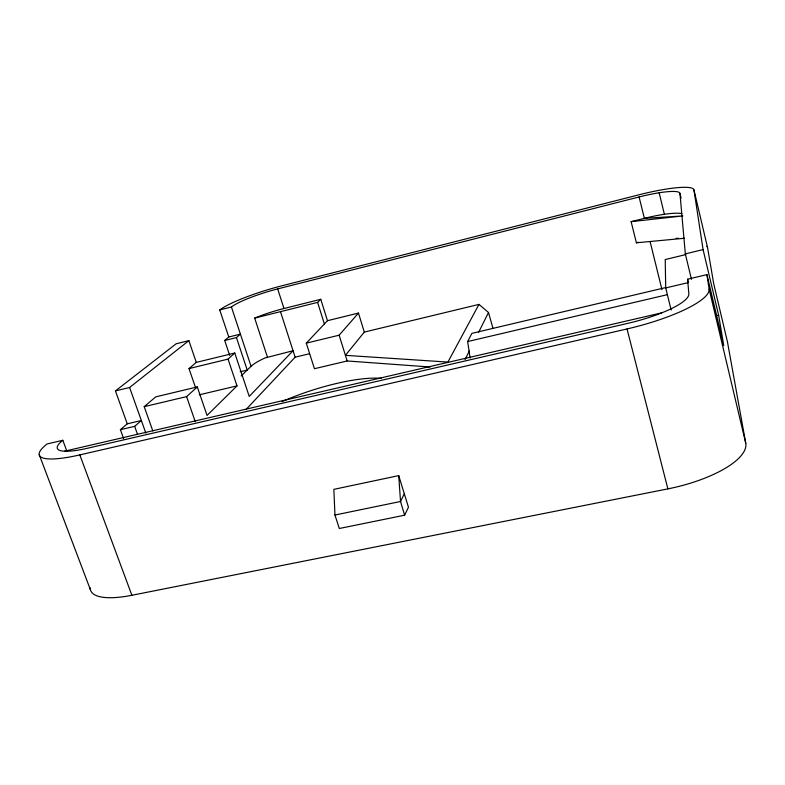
<?xml version="1.0" encoding="UTF-8"?>
<svg xmlns="http://www.w3.org/2000/svg" width="785" height="785" viewBox="0 0 785 785"><rect width="100%" height="100%" fill="white"/><g stroke="black" fill="none" stroke-linecap="round" stroke-linejoin="round"><path stroke-width="1.18" d="M404.628 515.195L408.465 507.238L398.711 475.622L333.861 489.349L334.95 515.029L339.306 528.501L404.628 515.195L400.536 501.487L398.711 475.622M404.304 493.736L400.536 501.487L334.95 515.029M465.034 359.618L469.401 350.856M478.673 332.222L488.505 312.499L478.968 304.394L364.309 332.094L345.42 355.34L447.901 362.081L478.968 304.394M470.117 358.088L467.654 341.553L471.883 333.36L665.778 287.555M430.239 367.007L347.176 360.972L314.442 368.714L306.287 343.143L339.14 335.195L358.47 313.078L364.309 332.094M245.999 409.554L295.131 357.185L309.418 353.76M306.287 343.143L327.473 320.692L358.47 313.078M241.142 375.986L251.063 366.32A38.661 7.722 -17.7 0 1 264.996 357.96L293.05 350.728L249.228 396.415L234.774 353.024L228.042 359.118L237.011 385.877L207.063 415.442L197.3 386.936L155.764 396.847L144.214 406.669L152.81 430.916M267.371 356.92L254.674 318.102L317.601 302.382L320.771 299.291L327.473 320.692M144.214 406.669L186.594 396.621L197.3 386.936M120.409 429.68L134.667 426.353L141.349 420.515L127.258 423.822L120.409 429.68L123.657 438.678M224.706 340.484L236.442 337.589L240.416 334.125L228.769 337.01L224.706 340.484L229.73 355.517M195.73 388.183L189.008 368.587L196.289 362.395L234.774 353.024M127.258 423.822L115.434 390.91L129.594 387.496L188.861 340.641L196.289 362.395M115.434 390.91L176.134 343.801L188.861 340.641M254.674 318.102L256.352 317.405A38.965 6.565 -17.5 0 1 283.974 308.505L320.771 299.291M661.745 312.842L658.693 314.069A61.083 14.228 -14.3 0 1 627.539 323.42L87.822 448.186A56.059 11.392 -19.5 0 1 66.234 451.267L62.663 451.071A56.059 11.392 -19.5 0 1 62.81 440.287L47.1 443.957A74.791 15.209 -19.5 0 0 79.815 454.898L627.038 328.954A81.512 19.007 -14.3 0 0 709.12 289.017L706.922 274.632L687.572 279.215L688.857 293.757A61.083 14.228 -14.3 0 1 665.464 311.351L661.745 312.842L64.625 451.179M228.769 337.01L219.751 309.947L231.428 306.984A39.122 5.976 -17.4 0 1 277.684 288.909L639.098 196.966A42.576 6.82 -14.7 0 1 679.967 193.453L681.086 198.124M684.52 238.267L636.39 242.8L631.12 221.664L644.367 218.348A42.4 7.487 -14.6 0 1 664.463 214.276A42.4 7.497 -14.6 0 1 681.841 213.579M636.39 242.8L638.597 242.261M189.008 368.587L228.042 359.118M691.467 279.391L685.325 253.889L703.085 249.601L693.95 189.911A56.795 9.106 -14.7 0 0 639.304 194.719L281.177 285.985A52.173 7.968 -17.4 0 0 219.751 309.947M685.766 254.595L665.219 259.55L665.719 287.928L671.155 310.046M240.21 371.747L247.226 370.059L236.442 337.589M199.282 394.816L237.011 385.877M665.719 287.928L688.602 282.522M467.654 341.553L667.25 294.689M716.254 315.707L718.618 315.168L703.085 249.601M90.206 587.837A72.809 22.157 -21.1 0 0 131.88 595.275L667.868 488.878A79.128 27.524 -13 0 0 745.75 443.211L727.459 341.917L713.722 283.768L707.56 247.618L693.95 189.911M631.12 221.664L682.862 215.934L644.367 218.348L639.098 196.966M676.091 238.355L678.495 238.248M39.25 454.731L90.452 589.839M62.81 440.287L67.01 451.542M79.815 454.898L131.88 595.275M134.667 426.353L137.493 434.252M129.594 387.496L145.853 433.163M186.594 396.621L195.259 421.682M231.428 306.984L251.063 366.32M277.684 288.909L283.974 308.505M280.49 311.655L295.131 357.185M317.601 302.382L324.382 323.969M339.14 335.195L347.176 360.972M488.505 312.499L492.96 328.326M627.038 328.954L667.868 488.878M650.176 241.888L661.961 289.645M687.572 279.215L688.131 281.53M659.155 192.757L664.385 214.315M706.922 274.632L723.76 345.606L718.618 315.168M709.12 289.017L745.75 443.211M679.967 193.453L685.325 253.889M706.834 246.255A56.177 11.402 -14.3 0 1 707.56 247.618M282.06 401.635A79.844 19.39 -17.8 0 1 381.196 378.37"/></g></svg>
